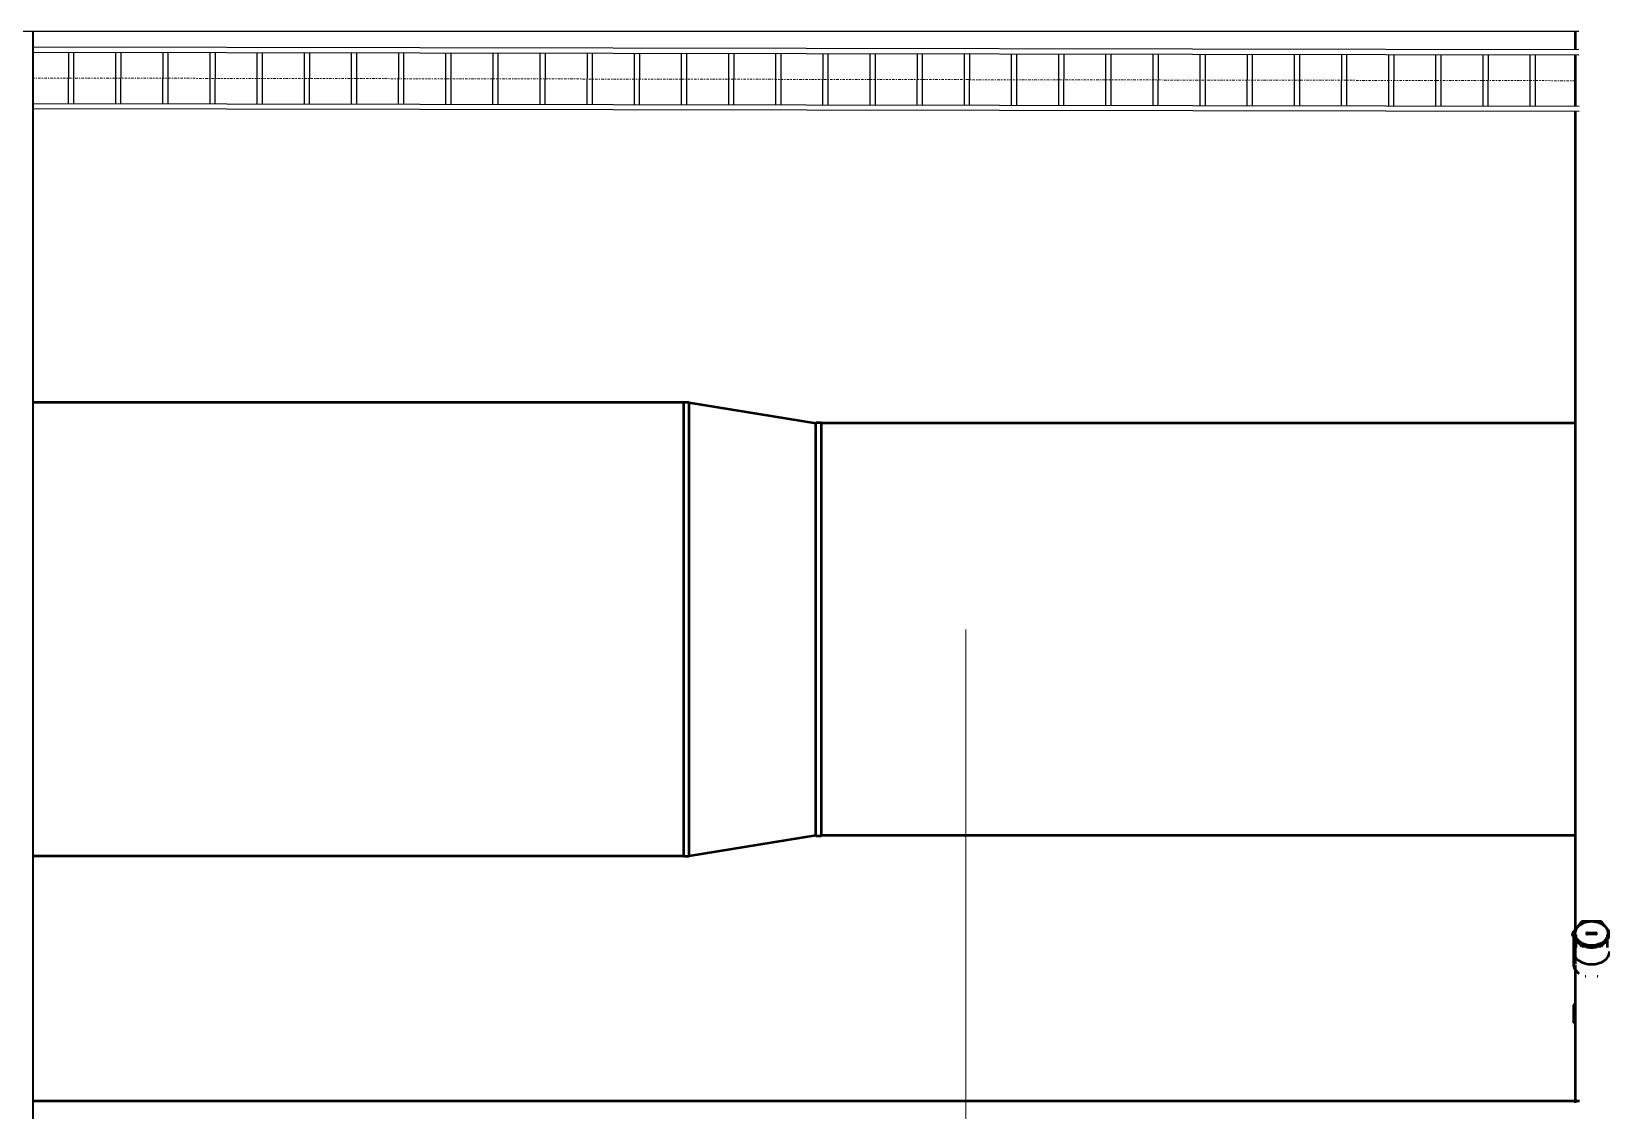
# Model space of a CAD drawing. Header units: millimetres. Extents: x -108050 to 96605, y 58136 to 140997.
# Drawn here: x 14761 to 22374, y 108453 to 113688 of the extents above; entities that cross this region are included whole.
import ezdxf

# ---------------------------------------------------------------- set-up
doc = ezdxf.new("R2010")
doc.units = ezdxf.units.MM
doc.linetypes.add('Center', pattern=[29.999999, 12, -6, 6, -6])
for name, color, linetype, lineweight in [('E-CABL-TRAY', 211, 'Continuous', 25), ('E-CABL-TRAY-CNTR', 211, 'Center', 18), ('M-HVAC-DUCT', 70, 'Continuous', 50), ('M-HVAC-DUCT-IDEN', 70, 'Continuous', 9), ('P-PIPE', 3, 'Continuous', 50), ('P-PIPE-CNTR', 3, 'Center', 35)]:
    doc.layers.add(name, color=color, linetype=linetype, lineweight=lineweight)

# ---------------------------------------------------------------- blocks, each defined once
blk = doc.blocks.new('01_REC Transition REC_C Flanged_ - 200 mm-2037999-HẦM')
at = {"layer": 'M-HVAC-DUCT'}
for p, q in [((-25, -1102), (-25, 1102)), ((-25, 1102), (0, 1102)), ((0, 1102), (0, -1102)), ((0, 1100), (615.6, 1000)), ((615.6, -1002), (615.6, 1002)), ((640.6, 1002), (615.6, 1002)), ((640.6, 1002), (640.6, -1002)), ((615.6, -1000), (0, -1100)), ((615.6, -1002), (640.6, -1002)), ((0, -1102), (-25, -1102))]:
    blk.add_line(p, q, dxfattribs=at)
blk = doc.blocks.new('DSC_uPVC_Cap End2-TienPhong - Standard-2073683-HẦM')
at = {"layer": 'P-PIPE'}
for p, q in [((22278.6, 109369.3), (22231.9, 109312.1)), ((22372, 109369.3), (22278.6, 109369.3)), ((22418.8, 109312.1), (22372, 109369.3)), ((22231.9, 109312.1), (22278.6, 109254.9)), ((22231.9, 109312.1), (22231.9, 109305.1)), ((22278.6, 109247.9), (22231.9, 109305.1)), ((22244.4, 109312.1), (22244.4, 109301.5)), ((22248.4, 109305.1), (22248.4, 109244.3)), ((22278.6, 109254.9), (22372, 109254.9)), ((22278.6, 109254.9), (22278.6, 109247.9)), ((22305.3, 109315.7), (22345.3, 109315.7)), ((22305.3, 109315.7), (22325.3, 109315.7)), ((22345.3, 109312.1), (22305.3, 109312.1)), ((22345.3, 109312.1), (22305.3, 109312.1)), ((22345.3, 109308.6), (22305.3, 109308.6)), ((22325.3, 109308.6), (22305.3, 109308.6)), ((22325.3, 109315.7), (22345.3, 109315.7)), ((22345.3, 109308.6), (22325.3, 109308.6)), ((22372, 109254.9), (22418.8, 109312.1)), ((22418.8, 109305.1), (22372, 109247.9)), ((22372, 109254.9), (22372, 109247.9)), ((22402.2, 109244.3), (22402.2, 109305.1)), ((22406.2, 109301.5), (22406.2, 109312.1)), ((22418.8, 109305.1), (22418.8, 109312.1)), ((22372, 109247.9), (22278.6, 109247.9))]:
    blk.add_line(p, q, dxfattribs=at)
for centre, major_axis, start_param, end_param in [((22325.3, 109312.1), (80.9, 0), 1.570796, 4.712389), ((22325.3, 109312.1), (80.9, 0), 4.712389, 7.853982), ((22325.3, 109301.5), (80.9, 0), 3.464321, 3.878181), ((22305.3, 109312.1), (5, 0), 1.570796, 4.712389), ((22305.3, 109312.1), (5, 0), 1.570796, 4.712389), ((22305.3, 109308.6), (5, 0), 1.570796, 2.617994), ((22305.3, 109308.6), (5, 0), 1.570796, 2.617994), ((22345.3, 109312.1), (5, 0), 4.712389, 7.853982), ((22345.3, 109312.1), (5, 0), 4.712389, 7.853982), ((22345.3, 109308.6), (5, 0), 0.523599, 1.570796), ((22345.3, 109308.6), (5, 0), 0.523599, 1.570796), ((22325.3, 109301.5), (80.9, 0), 5.546597, 5.960457), ((22325.3, 109301.5), (80.9, 0), 4.393544, 4.712389), ((22325.3, 109301.5), (80.9, 0), 4.712389, 5.031234)]:
    blk.add_ellipse(centre, major_axis=major_axis, ratio=0.707107, start_param=start_param, end_param=end_param, dxfattribs=at)

msp = doc.modelspace()

# ---------------------------------------------------------------- linework, layer by layer
at = {"layer": 'E-CABL-TRAY'}
for p, q in [((22263.2, 113688.2), (-8116.7, 113688.2)), ((14768, 92862.9), (14768, 113688.2)), ((14770.6, 92862.9), (14770.6, 113688.2)), ((22263.6, 113598.9), (14770.6, 113611.8)), ((22263.8, 113573.5), (14770.6, 113586.4)), ((14940, 113586.1), (14939.5, 113336.9)), ((14965.4, 113586), (14964.9, 113336.8)), ((15168.6, 113585.7), (15168.1, 113336.5)), ((15194, 113585.6), (15193.5, 113336.4)), ((15397.2, 113585.3), (15396.7, 113336.1)), ((15422.6, 113585.2), (15422.1, 113336)), ((15625.8, 113584.9), (15625.3, 113335.7)), ((15651.2, 113584.8), (15650.7, 113335.6)), ((15854.4, 113584.5), (15853.9, 113335.3)), ((15879.8, 113584.4), (15879.3, 113335.2)), ((16083, 113584.1), (16082.5, 113334.9)), ((16108.4, 113584.1), (16107.9, 113334.9)), ((16311.6, 113583.7), (16311.1, 113334.5)), ((16337, 113583.7), (16336.5, 113334.5)), ((16540.2, 113583.3), (16539.7, 113334.1)), ((16565.6, 113583.3), (16565.1, 113334.1)), ((16768.8, 113582.9), (16768.3, 113333.7)), ((16794.2, 113582.9), (16793.7, 113333.7)), ((16997.4, 113582.5), (16996.9, 113333.3)), ((17022.8, 113582.5), (17022.3, 113333.3)), ((17226, 113582.1), (17225.5, 113332.9)), ((17251.4, 113582.1), (17250.9, 113332.9)), ((17454.6, 113581.7), (17454.1, 113332.5)), ((17480, 113581.7), (17479.5, 113332.5)), ((17683.2, 113581.3), (17682.7, 113332.1)), ((17708.6, 113581.3), (17708.1, 113332.1)), ((17911.8, 113581), (17911.3, 113331.8)), ((17937.2, 113580.9), (17936.7, 113331.7)), ((18140.4, 113580.6), (18139.9, 113331.4)), ((18165.8, 113580.5), (18165.3, 113331.3)), ((18369, 113580.2), (18368.5, 113331)), ((18394.4, 113580.1), (18393.9, 113330.9)), ((18597.6, 113579.8), (18597.1, 113330.6)), ((18623, 113579.7), (18622.5, 113330.5)), ((18826.2, 113579.4), (18825.7, 113330.2)), ((18851.6, 113579.3), (18851.1, 113330.1)), ((19054.8, 113579), (19054.3, 113329.8)), ((19080.2, 113578.9), (19079.7, 113329.7)), ((19283.4, 113578.6), (19282.9, 113329.4)), ((19308.8, 113578.6), (19308.3, 113329.4)), ((19512, 113578.2), (19511.5, 113329)), ((19537.4, 113578.2), (19536.9, 113329)), ((19740.6, 113577.8), (19740.1, 113328.6)), ((19766, 113577.8), (19765.5, 113328.6)), ((19969.2, 113577.4), (19968.7, 113328.2)), ((19994.6, 113577.4), (19994.1, 113328.2)), ((20197.8, 113577), (20197.3, 113327.8)), ((20223.2, 113577), (20222.7, 113327.8)), ((20426.4, 113576.6), (20425.9, 113327.4)), ((20451.8, 113576.6), (20451.3, 113327.4)), ((20655, 113576.2), (20654.5, 113327)), ((20680.4, 113576.2), (20679.9, 113327)), ((20883.6, 113575.8), (20883.1, 113326.6)), ((20909, 113575.8), (20908.5, 113326.6)), ((21112.2, 113575.5), (21111.7, 113326.3)), ((21137.6, 113575.4), (21137.1, 113326.2)), ((21340.8, 113575.1), (21340.3, 113325.9)), ((21366.2, 113575), (21365.7, 113325.8)), ((21569.4, 113574.7), (21568.9, 113325.5)), ((21594.8, 113574.6), (21594.3, 113325.4)), ((21798, 113574.3), (21797.5, 113325.1)), ((21823.4, 113574.2), (21822.9, 113325)), ((22026.6, 113573.9), (22026.1, 113324.7)), ((22052, 113573.8), (22051.5, 113324.6)), ((22265, 113324.3), (14770.6, 113337.2)), ((22265.1, 113298.9), (14770.6, 113311.8))]:
    msp.add_line(p, q, dxfattribs=at)
at = {"layer": 'E-CABL-TRAY-CNTR'}
msp.add_line((22245.5, 113448.9), (14770.6, 113461.8), dxfattribs=at)
at = {"layer": 'M-HVAC-DUCT'}
for p, q in [((17924, 111887.3), (14770.6, 111887.3)), ((22245.4, 111787.3), (18589.6, 111787.3)), ((22245.4, 109787.3), (18589.6, 109787.3)), ((17924, 109687.3), (14770.6, 109687.3))]:
    msp.add_line(p, q, dxfattribs=at)
at = {"layer": 'M-HVAC-DUCT-IDEN'}
msp.add_line((19291, 110787.3), (19291, 106458.2), dxfattribs=at)
at = {"layer": 'P-PIPE'}
for p, q in [((22245.4, 113688.2), (22245.4, 113598.9)), ((22245.4, 113573.5), (22245.4, 113324.3)), ((22245.4, 113298.9), (22245.4, 109328.6)), ((22237.6, 109298.1), (22237.6, 109225.6)), ((22245.3, 109301.6), (22245.3, 109163.5)), ((22237.6, 109224.3), (22237.6, 109163.5)), ((22245.3, 109157.7), (22245.3, 109092.2)), ((22245.4, 109153.3), (22245.4, 108489.5)), ((22295, 109105.3), (22297.6, 109104.6)), ((22353, 109104.6), (22355.7, 109105.3)), ((22245.3, 108972.4), (22237.6, 108964.2)), ((22237.6, 108964.2), (22237.6, 108878.2)), ((22266.4, 108499), (14770.6, 108499))]:
    msp.add_line(p, q, dxfattribs=at)
for centre, major_axis, ratio, start_param, end_param in [((22325.3, 109301.6), (80, 0), 0.707107, 3.635811, 3.75283), ((22325.3, 109224.3), (87.7, 0), 0.706756, 2.739001, 3.141593), ((22325.3, 109224.3), (87.7, 0), 0.706756, 3.141593, 6.283185), ((22325.3, 109301.6), (80, 0), 0.707107, 4.407108, 4.534422), ((22325.3, 109301.6), (80, 0), 0.707107, 4.890356, 5.01767), ((22325.3, 109163.5), (87.7, 0), 0.706756, 3.141593, 3.957921), ((22325.3, 108964.2), (87.7, 0), 0.006504, 3.141593, 3.544709), ((22325.3, 108878.2), (87.7, 0), 0.006504, 3.141593, 3.544709)]:
    msp.add_ellipse(centre, major_axis=major_axis, ratio=ratio, start_param=start_param, end_param=end_param, dxfattribs=at)
at = {"layer": 'P-PIPE-CNTR'}
msp.add_line((22325.3, 109308.6), (22325.3, 109312.1), dxfattribs=at)

# ---------------------------------------------------------------- block references
at = {"layer": 'M-HVAC-DUCT'}
msp.add_blockref('01_REC Transition REC_C Flanged_ - 200 mm-2037999-HẦM', (17949, 110787.3), dxfattribs=at)
at = {"layer": 'P-PIPE'}
msp.add_blockref('DSC_uPVC_Cap End2-TienPhong - Standard-2073683-HẦM', (0, 0), dxfattribs=at)

doc.saveas('drawing.dxf')
